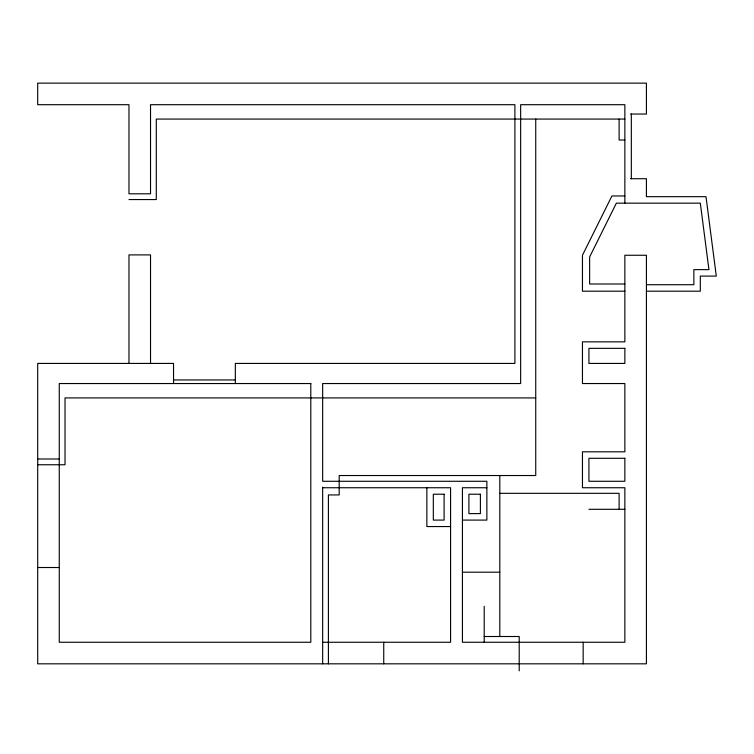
<?xml version="1.0" encoding="UTF-8"?>
<svg xmlns="http://www.w3.org/2000/svg" width="754" height="754" viewBox="0 0 754 754"><rect width="100%" height="100%" fill="white"/><g stroke="black" fill="none" stroke-linecap="round" stroke-linejoin="round"><path stroke-width="1.13" d="M630.533 114.043L646.414 114.043L646.414 83.138L37.7 83.138L37.7 104.693L128.972 104.693L128.972 193.806L150.527 193.806L150.527 104.693L514.897 104.693L514.897 363.419L235.333 363.419L235.333 383.541M624.859 119.066L156.285 119.066L156.285 199.556L128.972 199.556M624.859 140.018L619.109 140.018L619.109 119.066M630.533 178.717L646.414 178.717L646.414 196.681L705.998 196.681L716.3 276.096L700.315 276.096L700.315 291.195L646.414 291.195M624.859 195.965L611.918 195.965L582.456 255.257L582.456 291.195L624.859 291.195M624.859 284.004L589.637 284.004L589.637 256.944L616.367 203.156L700.315 203.156L708.939 269.63L693.85 269.63L693.85 284.72L646.414 284.72M173.533 379.95L235.333 379.95M535.736 397.914L65.014 397.914L65.014 464.747L37.7 464.747M37.7 458.998L59.264 458.998M322.655 487.744L450.581 487.744L450.581 642.257L322.655 642.257M486.867 487.744L462.438 487.744L462.438 642.257L624.859 642.257L624.859 487.744L582.456 487.744L582.456 451.816L624.859 451.816L624.859 383.541L582.456 383.541L582.456 341.854L624.859 341.854L624.859 255.257L646.414 255.257L646.414 663.822L37.7 663.822L37.7 363.419L173.533 363.419L173.533 383.541M499.808 493.323L619.109 493.323L619.109 509.308M588.921 509.308L624.859 509.308M462.438 520.09L486.867 520.09L486.867 481.278L322.655 481.278L322.655 383.541L520.646 383.541L520.646 104.693L624.859 104.693L624.859 203.156M450.581 526.556L426.858 526.556L426.858 487.744M37.7 567.517L59.264 567.517M462.438 572.192L499.808 572.192M484.209 636.508L519.214 636.508L519.214 670.862M631.324 114.043L631.324 178.717M583.172 642.257L583.172 663.822M535.736 119.066L535.736 475.529L339.187 475.529L339.187 494.935L328.405 494.935L328.405 663.822M499.808 475.529L499.808 636.508M484.209 606.329L484.209 642.257M383.739 642.257L383.739 663.822M322.655 487.15L322.655 663.822M150.527 363.419L150.527 254.899L128.972 254.899L128.972 363.419M624.859 348.329L588.921 348.329L588.921 363.419L624.859 363.419L624.859 348.329M310.799 383.541L59.264 383.541L59.264 642.257L310.799 642.257L310.799 383.541M624.859 458.281L588.921 458.281L588.921 481.278L624.859 481.278L624.859 458.281M444.106 494.219L433.324 494.219L433.324 520.09L444.106 520.09L444.106 494.219M480.402 494.219L468.903 494.219L468.903 513.615L480.402 513.615L480.402 494.219"/></g></svg>
